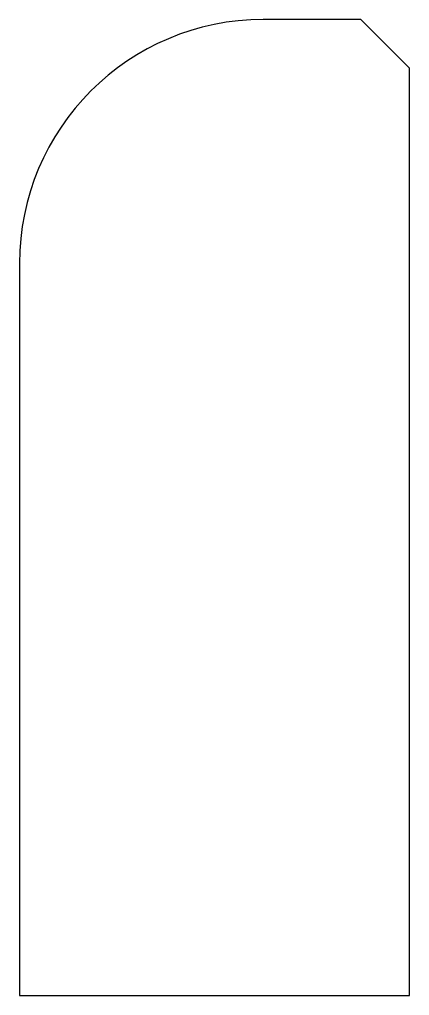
# Model space of a CAD drawing. Header units: metres. Extents: x 0 to 0.08, y -0.15 to 0.05.
import ezdxf

# ---------------------------------------------------------------- set-up
doc = ezdxf.new("R2010")
doc.units = ezdxf.units.M

msp = doc.modelspace()

# ---------------------------------------------------------------- linework, layer by layer
for p, q in [((0.07, 0.05), (0.05, 0.05)), ((0.08, 0.04), (0.07, 0.05)), ((0.08, -0.15), (0.08, 0.04)), ((0, 0), (0, -0.15)), ((0, -0.15), (0.08, -0.15))]:
    msp.add_line(p, q)
msp.add_arc((0.05, 0), 0.05, 90, 180)

doc.saveas('drawing.dxf')
